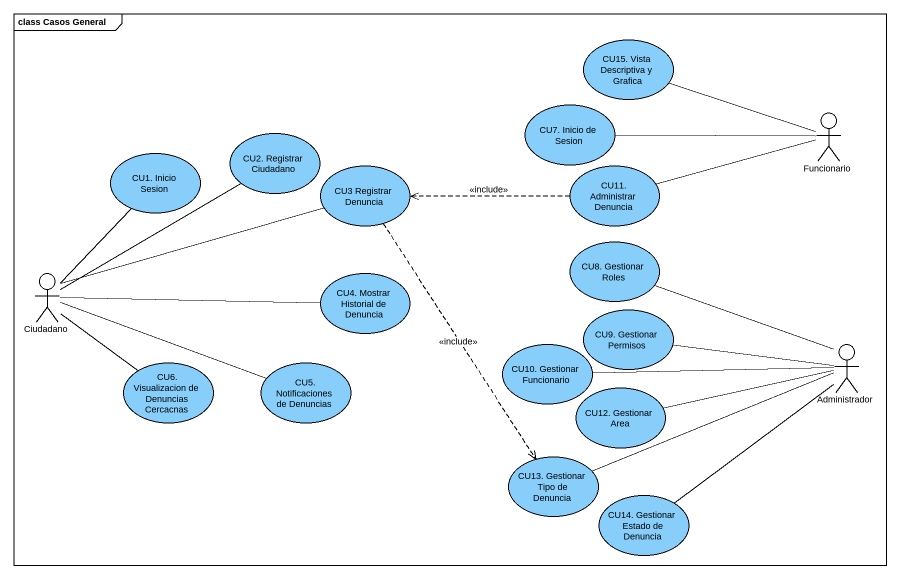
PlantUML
@startuml
mainframe class Casos General
usecase "CU15. Vista Descriptiva y Grafica" as CU15_Vista_Descriptiva_y #87CEFA
usecase "CU7. Inicio de Sesion" as CU7_Inicio_de_Sesion #87CEFA
actor Funcionario
usecase "CU1. Inicio Sesion" as CU1_Inicio_Sesion #87CEFA
usecase "CU2. Registrar Ciudadano" as CU2_Registrar_Ciudadano #87CEFA
usecase "CU3 Registrar Denuncia" as CU3_Registrar_Denuncia #87CEFA
usecase "CU11. Administrar Denuncia" as CU11_Administrar_Denuncia #87CEFA
usecase "CU8. Gestionar Roles" as CU8_Gestionar_Roles #87CEFA
actor Ciudadano
usecase "CU4. Mostrar Historial de Denuncia" as CU4_Mostrar_Historial_de #87CEFA
usecase "CU9. Gestionar Permisos" as CU9_Gestionar_Permisos #87CEFA
usecase "CU10. Gestionar Funcionario" as CU10_Gestionar_Funcionario #87CEFA
actor Administrador
usecase "CU6. Visualizacion de Denuncias Cercacnas" as CU6_Visualizacion_de #87CEFA
usecase "CU5. Notificaciones de Denuncias" as CU5_Notificaciones_de #87CEFA
usecase "CU12. Gestionar Area" as CU12_Gestionar_Area #87CEFA
usecase "CU13. Gestionar Tipo de Denuncia" as CU13_Gestionar_Tipo_de #87CEFA
usecase "CU14. Gestionar Estado de Denuncia" as CU14_Gestionar_Estado_de #87CEFA
Funcionario -left- CU15_Vista_Descriptiva_y
Funcionario -left- CU7_Inicio_de_Sesion
Funcionario -left- CU11_Administrar_Denuncia
CU3_Registrar_Denuncia ..> CU13_Gestionar_Tipo_de : <<include>>
CU11_Administrar_Denuncia .left.> CU3_Registrar_Denuncia : <<include>>
Ciudadano -up- CU1_Inicio_Sesion
Ciudadano -up- CU2_Registrar_Ciudadano
Ciudadano -right- CU3_Registrar_Denuncia
Ciudadano -right- CU4_Mostrar_Historial_de
Ciudadano -- CU6_Visualizacion_de
Ciudadano -right- CU5_Notificaciones_de
Administrador -left- CU8_Gestionar_Roles
Administrador -left- CU9_Gestionar_Permisos
Administrador -left- CU10_Gestionar_Funcionario
Administrador -left- CU12_Gestionar_Area
Administrador -left- CU13_Gestionar_Tipo_de
Administrador -- CU14_Gestionar_Estado_de
@enduml
